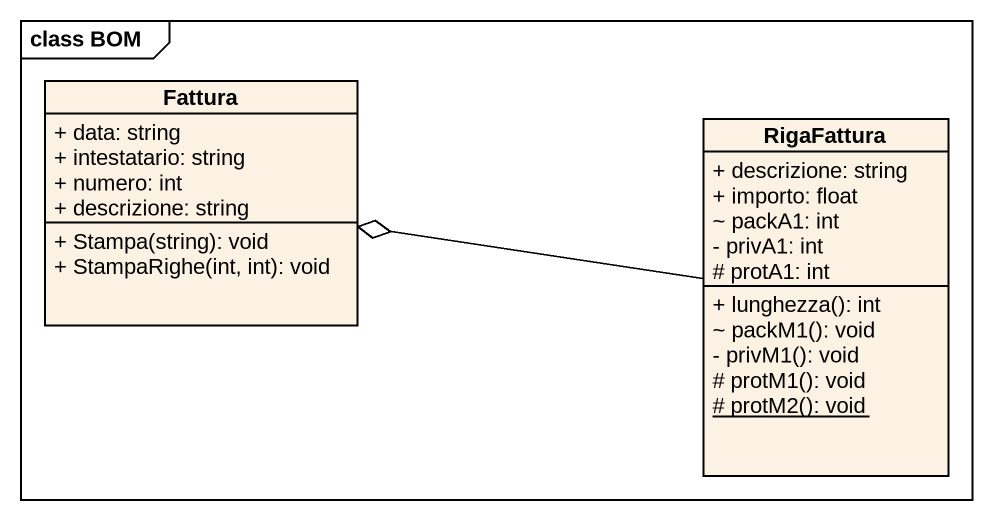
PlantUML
@startuml
mainframe class BOM
hide circle
hide empty members
skinparam classAttributeIconSize 0
class Fattura {
  + data: string
  + intestatario: string
  + numero: int
  + descrizione: string
  + Stampa(string): void
  + StampaRighe(int, int): void
}
class RigaFattura {
  + descrizione: string
  + importo: float
  ~ packA1: int
  - privA1: int
  # protA1: int
  + lunghezza(): int
  ~ packM1(): void
  - privM1(): void
  # protM1(): void
  {static} # protM2(): void
}
RigaFattura -left-o Fattura
@enduml
